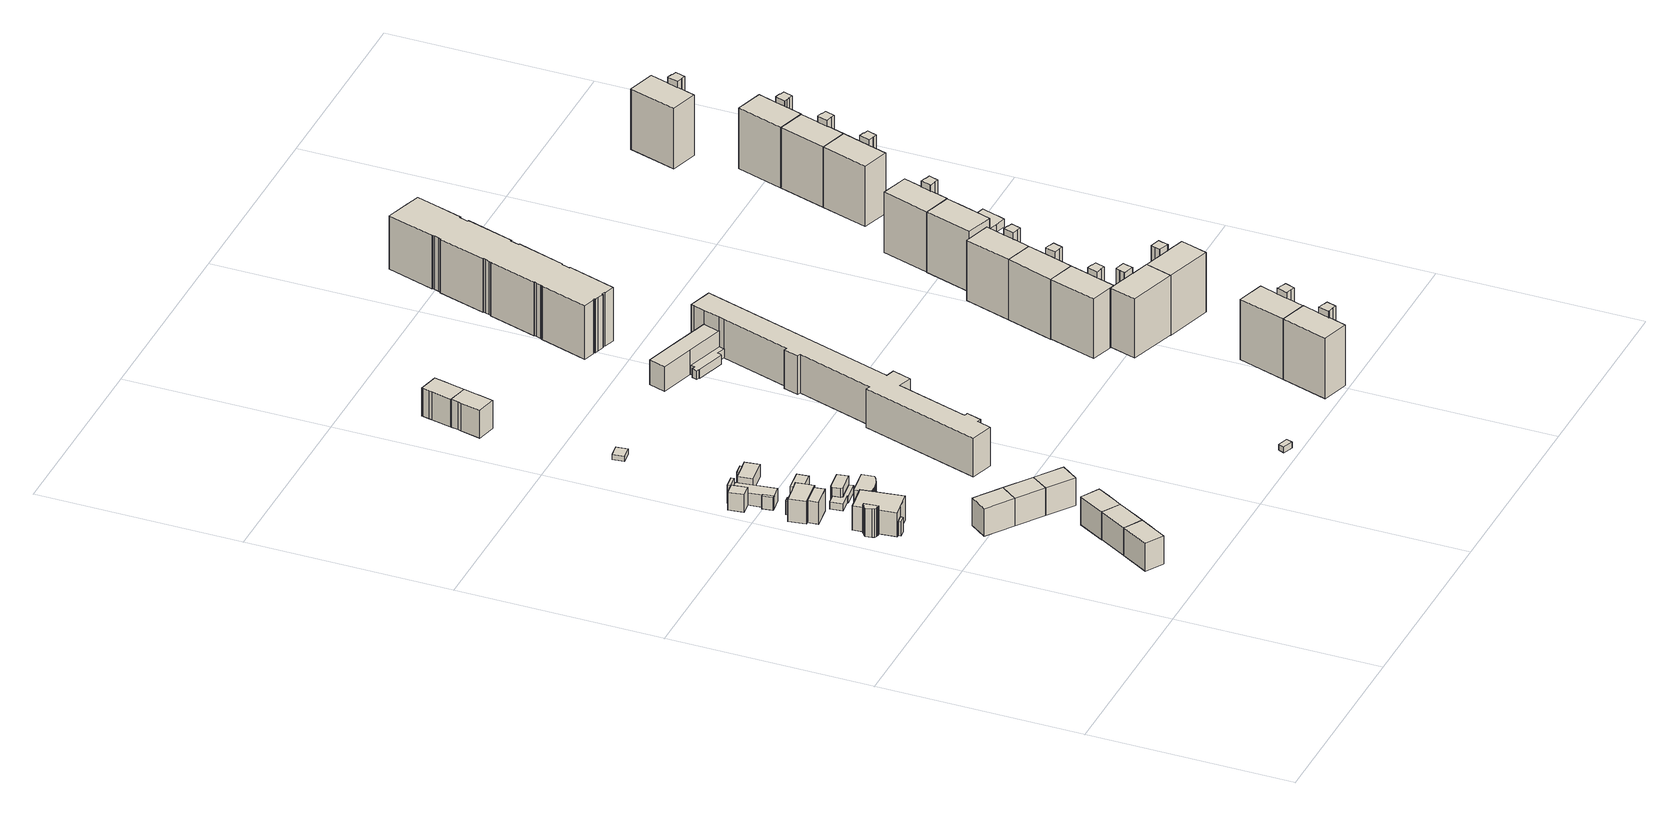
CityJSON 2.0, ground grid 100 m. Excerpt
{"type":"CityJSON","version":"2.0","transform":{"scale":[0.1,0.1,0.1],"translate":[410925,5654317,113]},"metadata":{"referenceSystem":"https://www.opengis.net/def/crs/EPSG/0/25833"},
"CityObjects":{
"building1":{"type":"Building","attributes":{"Dachtyp_tdc":"tdcFreeFormRoof","Gemeindeschluessel":14612000,"Dachneigung":36.23,"QualitaetDacherkennung":69,"Geometrietyp2DReferenz":"3000","measuredHeight":16.42,"function":"31001_9998","roofType":"5000"},"geometry":[{"type":"Solid","lod":"1","boundaries":[[[[0,1,2,3,4,5]],[[6,7,8,9,10,11]],[[5,7,6,0]],[[4,8,7,5]],[[3,9,8,4]],[[2,10,9,3]],[[1,11,10,2]],[[0,6,11,1]]]]}]},
"building2":{"type":"Building","attributes":{"Dachtyp_tdc":"tdcFreeFormRoof","Gemeindeschluessel":14612000,"Dachneigung":36.78,"QualitaetDacherkennung":87,"Geometrietyp2DReferenz":"3000","measuredHeight":16.41,"function":"31001_9998","roofType":"5000"},"geometry":[{"type":"Solid","lod":"1","boundaries":[[[[4,12,13,14,15,5]],[[8,7,16,17,18,19]],[[5,7,8,4]],[[15,16,7,5]],[[14,17,16,15]],[[13,18,17,14]],[[12,19,18,13]],[[4,8,19,12]]]]}]},
"building3":{"type":"Building","attributes":{"Gemeindeschluessel":14612000,"Geometrietyp2DReferenz":"3000","function":"31001_9998","roofType":"9999"},"children":["building3-1","building3-2","building3-3"]},
"building3-1":{"type":"BuildingPart","attributes":{"Dachtyp_tdc":"tdcFreeFormRoof","Dachneigung":51.7,"QualitaetDacherkennung":6,"Geometrietyp2DReferenz":"3000","measuredHeight":8.43,"roofType":"5000"},"parents":["building3"],"geometry":[{"type":"MultiSurface","lod":"1","boundaries":[[[20,21,22,23,24,23,25]],[[26,27,28,29,28,30,31]],[[25,27,26,20]],[[23,28,27,25]],[[24,29,28,23]],[[22,30,28,23]],[[21,31,30,22]],[[20,26,31,21]]]}]},
"building3-2":{"type":"BuildingPart","attributes":{"Dachtyp_tdc":"tdcFreeFormRoof","Dachneigung":22.86,"QualitaetDacherkennung":20,"Geometrietyp2DReferenz":"3000","measuredHeight":15.16,"roofType":"5000"},"parents":["building3"],"geometry":[{"type":"Solid","lod":"1","boundaries":[[[[32,33,34,35,36,37,38,39,40,41,42,43]],[[44,45,46,47,48,49,50,51,52,53,54,55]],[[43,45,44,32]],[[42,46,45,43]],[[41,47,46,42]],[[40,48,47,41]],[[39,49,48,40]],[[38,50,49,39]],[[37,51,50,38]],[[36,52,51,37]],[[35,53,52,36]],[[34,54,53,35]],[[33,55,54,34]],[[32,44,55,33]]]]}]},
"building3-3":{"type":"BuildingPart","attributes":{"Dachtyp_tdc":"tdcCutGableRoof","Dachneigung":33.43,"QualitaetDacherkennung":35,"Geometrietyp2DReferenz":"3000","measuredHeight":15.25,"roofType":"9999"},"parents":["building3"],"geometry":[{"type":"Solid","lod":"1","boundaries":[[[[56,57,58,59,60,61,62,63,64]],[[65,66,67,30,29,68,53,52,69]],[[64,66,65,56]],[[63,67,66,64]],[[62,30,67,63]],[[61,29,30,62]],[[60,68,29,61]],[[59,53,68,60]],[[58,52,53,59]],[[57,69,52,58]],[[56,65,69,57]]]]}]},
"building4":{"type":"Building","attributes":{"Dachtyp_tdc":"tdcFreeFormRoof","Gemeindeschluessel":14612000,"Dachneigung":36.37,"QualitaetDacherkennung":85,"Geometrietyp2DReferenz":"3000","measuredHeight":16.58,"function":"31001_9998","roofType":"5000"},"geometry":[{"type":"Solid","lod":"1","boundaries":[[[[15,14,70,71,72,73]],[[74,75,76,77,78,79]],[[73,75,74,15]],[[72,76,75,73]],[[71,77,76,72]],[[70,78,77,71]],[[14,79,78,70]],[[15,74,79,14]]]]}]},
"building5":{"type":"Building","attributes":{"Dachtyp_tdc":"tdcGableRoof","Gemeindeschluessel":14612000,"Dachneigung":36.61,"QualitaetDacherkennung":87,"Geometrietyp2DReferenz":"3000","measuredHeight":16.31,"function":"31001_9998","roofType":"3100"},"geometry":[{"type":"Solid","lod":"1","boundaries":[[[[80,81,82,83]],[[84,85,86,87]],[[83,85,84,80]],[[82,86,85,83]],[[81,87,86,82]],[[80,84,87,81]]]]}]},
"building6":{"type":"Building","attributes":{"Gemeindeschluessel":14612000,"Geometrietyp2DReferenz":"3000","function":"31001_9998","roofType":"9999"},"children":["building6-1","building6-2","building6-3"]},
"building6-1":{"type":"BuildingPart","attributes":{"Dachtyp_tdc":"tdcHipAndGableRoof","Dachneigung":11.46,"QualitaetDacherkennung":75,"Geometrietyp2DReferenz":"3000","measuredHeight":12.48,"roofType":"5000"},"parents":["building6"],"geometry":[{"type":"Solid","lod":"1","boundaries":[[[[88,89,90,91,92,93,94,95,96,97]],[[98,99,100,101,102,103,104,105,106,107]],[[97,99,98,88]],[[96,100,99,97]],[[95,101,100,96]],[[94,102,101,95]],[[93,103,102,94]],[[92,104,103,93]],[[91,105,104,92]],[[90,106,105,91]],[[89,107,106,90]],[[88,98,107,89]]]]}]},
"building6-2":{"type":"BuildingPart","attributes":{"Dachtyp_tdc":"tdcHipRoof","Dachneigung":13.84,"QualitaetDacherkennung":62,"Geometrietyp2DReferenz":"3000","measuredHeight":11.98,"roofType":"3200"},"parents":["building6"],"geometry":[{"type":"Solid","lod":"1","boundaries":[[[[108,109,110,111]],[[112,113,100,98]],[[111,113,112,108]],[[110,100,113,111]],[[109,98,100,110]],[[108,112,98,109]]]]}]},
"building6-3":{"type":"BuildingPart","attributes":{"Dachtyp_tdc":"tdcGableRoof","Dachneigung":20.11,"QualitaetDacherkennung":32,"Geometrietyp2DReferenz":"3000","measuredHeight":7.78,"roofType":"3100"},"parents":["building6"],"geometry":[{"type":"Solid","lod":"1","boundaries":[[[[114,115,116,117]],[[103,118,119,104]],[[117,118,103,114]],[[116,119,118,117]],[[115,104,119,116]],[[114,103,104,115]]]]}]},
"building7":{"type":"Building","attributes":{"Gemeindeschluessel":14612000,"Geometrietyp2DReferenz":"3000","function":"31001_9998","roofType":"9999"},"children":["building7-1","building7-2","building7-3","building7-4"]},
"building7-1":{"type":"BuildingPart","attributes":{"Dachtyp_tdc":"tdcPolyFlatRoof","Dachneigung":0,"QualitaetDacherkennung":71,"Geometrietyp2DReferenz":"3000","measuredHeight":9.36,"roofType":"1000"},"parents":["building7"],"geometry":[{"type":"Solid","lod":"1","boundaries":[[[[120,121,122,123,124]],[[125,126,127,128,129]],[[124,126,125,120]],[[123,127,126,124]],[[122,128,127,123]],[[121,129,128,122]],[[120,125,129,121]]]]}]},
"building7-2":{"type":"BuildingPart","attributes":{"Dachtyp_tdc":"tdcPolyFlatRoof","Dachneigung":5.28,"QualitaetDacherkennung":47,"Geometrietyp2DReferenz":"3000","measuredHeight":9.52,"roofType":"2100"},"parents":["building7"],"geometry":[{"type":"Solid","lod":"1","boundaries":[[[[130,131,132,133]],[[134,135,128,136]],[[133,135,134,130]],[[132,128,135,133]],[[131,136,128,132]],[[130,134,136,131]]]]}]},
"building7-3":{"type":"BuildingPart","attributes":{"Dachtyp_tdc":"tdcHipAndGableRoof","Dachneigung":10.03,"QualitaetDacherkennung":22,"Geometrietyp2DReferenz":"3000","measuredHeight":6.92,"roofType":"5000"},"parents":["building7"],"geometry":[{"type":"Solid","lod":"1","boundaries":[[[[137,138,139,140,141,142,143,144]],[[129,145,135,146,147,148,149,125]],[[144,145,129,137]],[[143,135,145,144]],[[142,146,135,143]],[[141,147,146,142]],[[140,148,147,141]],[[139,149,148,140]],[[138,125,149,139]],[[137,129,125,138]]]]}]},
"building7-4":{"type":"BuildingPart","attributes":{"Dachtyp_tdc":"tdcFreeFormRoof","Dachneigung":58.07,"QualitaetDacherkennung":22,"Geometrietyp2DReferenz":"3000","measuredHeight":7.32,"roofType":"5000"},"parents":["building7"],"geometry":[{"type":"Solid","lod":"1","boundaries":[[[[150,151,152,153]],[[148,154,155,149]],[[153,154,148,150]],[[152,155,154,153]],[[151,149,155,152]],[[150,148,149,151]]]]}]},
"building8":{"type":"Building","attributes":{"Dachtyp_tdc":"tdcGableRoof","Gemeindeschluessel":14612000,"Dachneigung":36.73,"QualitaetDacherkennung":89,"Geometrietyp2DReferenz":"3000","measuredHeight":16.29,"function":"31001_9998","roofType":"3100"},"geometry":[{"type":"Solid","lod":"1","boundaries":[[[[81,80,156,157]],[[87,158,159,84]],[[157,158,87,81]],[[156,159,158,157]],[[80,84,159,156]],[[81,87,84,80]]]]}]},
"building9":{"type":"Building","attributes":{"Dachtyp_tdc":"tdcPolyFlatRoof","Gemeindeschluessel":14612000,"Dachneigung":0,"QualitaetDacherkennung":64,"Geometrietyp2DReferenz":"3000","measuredHeight":10,"function":"31001_9998","roofType":"1000"},"geometry":[{"type":"Solid","lod":"1","boundaries":[[[[160,161,162,163,164,165,166,167,168,169,170,171,172,173,174]],[[175,176,177,178,179,180,181,182,183,184,185,186,187,188,189]],[[174,176,175,160]],[[173,177,176,174]],[[172,178,177,173]],[[171,179,178,172]],[[170,180,179,171]],[[169,181,180,170]],[[168,182,181,169]],[[167,183,182,168]],[[166,184,183,167]],[[165,185,184,166]],[[164,186,185,165]],[[163,187,186,164]],[[162,188,187,163]],[[161,189,188,162]],[[160,175,189,161]]]]}]},
"building10":{"type":"Building","attributes":{"Dachtyp_tdc":"tdcFreeFormRoof","Gemeindeschluessel":14612000,"Dachneigung":30.63,"QualitaetDacherkennung":25,"Geometrietyp2DReferenz":"3000","measuredHeight":4.24,"function":"31001_9998","roofType":"5000"},"geometry":[{"type":"Solid","lod":"1","boundaries":[[[[190,191,192,193,194,195,196,197,198]],[[199,200,201,202,203,204,205,206,207]],[[198,200,199,190]],[[197,201,200,198]],[[196,202,201,197]],[[195,203,202,196]],[[194,204,203,195]],[[193,205,204,194]],[[192,206,205,193]],[[191,207,206,192]],[[190,199,207,191]]]]}]},
"building11":{"type":"Building","attributes":{"Dachtyp_tdc":"tdcFreeFormRoof","Gemeindeschluessel":14612000,"Dachneigung":50.97,"QualitaetDacherkennung":62,"Geometrietyp2DReferenz":"3000","measuredHeight":9.41,"function":"31001_9998","roofType":"5000"},"geometry":[{"type":"Solid","lod":"1","boundaries":[[[[208,209,210,211,212,213]],[[205,214,215,199,207,206]],[[213,214,205,208]],[[212,215,214,213]],[[211,199,215,212]],[[210,207,199,211]],[[209,206,207,210]],[[208,205,206,209]]]]}]},
"building12":{"type":"Building","attributes":{"Dachtyp_tdc":"tdcGableRoof","Gemeindeschluessel":14612000,"Dachneigung":36.73,"QualitaetDacherkennung":88,"Geometrietyp2DReferenz":"3000","measuredHeight":16.34,"function":"31001_9998","roofType":"3100"},"geometry":[{"type":"Solid","lod":"1","boundaries":[[[[157,156,216,217]],[[158,218,219,159]],[[217,218,158,157]],[[216,219,218,217]],[[156,159,219,216]],[[157,158,159,156]]]]}]},
"building13":{"type":"Building","attributes":{"Dachtyp_tdc":"tdcGableRoof","Gemeindeschluessel":14612000,"Dachneigung":37.99,"QualitaetDacherkennung":7,"Geometrietyp2DReferenz":"3000","measuredHeight":7.53,"function":"31001_9998","roofType":"3100"},"geometry":[{"type":"Solid","lod":"1","boundaries":[[[[220,221,222,223]],[[224,225,226,227]],[[223,225,224,220]],[[222,226,225,223]],[[221,227,226,222]],[[220,224,227,221]]]]}]},
"building14":{"type":"Building","attributes":{"Gemeindeschluessel":14612000,"Geometrietyp2DReferenz":"3000","function":"31001_9998","roofType":"9999"},"children":["building14-1","building14-2"]},
"building14-1":{"type":"BuildingPart","attributes":{"Dachtyp_tdc":"tdcPolyFlatRoof","Dachneigung":0,"QualitaetDacherkennung":74,"Geometrietyp2DReferenz":"3000","measuredHeight":6.37,"roofType":"1000"},"parents":["building14"],"geometry":[{"type":"Solid","lod":"1","boundaries":[[[[228,229,230,231,232,233]],[[234,235,236,237,238,239]],[[233,235,234,228]],[[232,236,235,233]],[[231,237,236,232]],[[230,238,237,231]],[[229,239,238,230]],[[228,234,239,229]]]]}]},
"building14-2":{"type":"BuildingPart","attributes":{"Dachtyp_tdc":"tdcPolyFlatRoof","Dachneigung":3.52,"QualitaetDacherkennung":40,"Geometrietyp2DReferenz":"3000","measuredHeight":6.33,"roofType":"2100"},"parents":["building14"],"geometry":[{"type":"Solid","lod":"1","boundaries":[[[[240,241,242,243]],[[238,244,245,239]],[[243,244,238,240]],[[242,245,244,243]],[[241,239,245,242]],[[240,238,239,241]]]]}]},
"building15":{"type":"Building","attributes":{"Dachtyp_tdc":"tdcFreeFormRoof","Gemeindeschluessel":14612000,"Dachneigung":13.45,"QualitaetDacherkennung":88,"Geometrietyp2DReferenz":"3000","measuredHeight":3.05,"function":"31001_9998","roofType":"5000"},"geometry":[{"type":"Solid","lod":"1","boundaries":[[[[246,247,248,249]],[[250,251,252,253]],[[249,251,250,246]],[[248,252,251,249]],[[247,253,252,248]],[[246,250,253,247]]]]}]},
"building16":{"type":"Building","attributes":{"Dachtyp_tdc":"tdcFreeFormRoof","Gemeindeschluessel":14612000,"Dachneigung":36.78,"QualitaetDacherkennung":85,"Geometrietyp2DReferenz":"3000","measuredHeight":16.4,"function":"31001_9998","roofType":"5000"},"geometry":[{"type":"Solid","lod":"1","boundaries":[[[[254,255,256,257,258,259,260,261,262]],[[263,264,265,266,267,268,269,270,271]],[[262,264,263,254]],[[261,265,264,262]],[[260,266,265,261]],[[259,267,266,260]],[[258,268,267,259]],[[257,269,268,258]],[[256,270,269,257]],[[255,271,270,256]],[[254,263,271,255]]]]}]},
"building17":{"type":"Building","attributes":{"Dachtyp_tdc":"tdcFreeFormRoof","Gemeindeschluessel":14612000,"Dachneigung":37.23,"QualitaetDacherkennung":91,"Geometrietyp2DReferenz":"3000","measuredHeight":16.52,"function":"31001_9998","roofType":"5000"},"geometry":[{"type":"Solid","lod":"1","boundaries":[[[[259,258,272,273,274,275,276,277,278]],[[279,280,281,282,283,284,285,286,287]],[[278,280,279,259]],[[277,281,280,278]],[[276,282,281,277]],[[275,283,282,276]],[[274,284,283,275]],[[273,285,284,274]],[[272,286,285,273]],[[258,287,286,272]],[[259,279,287,258]]]]}]},
"building18":{"type":"Building","attributes":{"Dachtyp_tdc":"tdcPolyFlatRoof","Gemeindeschluessel":14612000,"Dachneigung":0,"QualitaetDacherkennung":43,"Geometrietyp2DReferenz":"3000","measuredHeight":3.14,"function":"31001_9998","roofType":"1000"},"geometry":[{"type":"Solid","lod":"1","boundaries":[[[[288,289,290,291]],[[292,293,294,295]],[[291,293,292,288]],[[290,294,293,291]],[[289,295,294,290]],[[288,292,295,289]]]]}]},
"building19":{"type":"Building","attributes":{"Dachtyp_tdc":"tdcFreeFormRoof","Gemeindeschluessel":14612000,"Dachneigung":39.03,"QualitaetDacherkennung":38,"Geometrietyp2DReferenz":"3000","measuredHeight":22.62,"function":"31001_9998","roofType":"5000"},"geometry":[{"type":"Solid","lod":"1","boundaries":[[[[296,297,298,299,300,301,302,303,304,305,306,307,308,309,310,311,312,313,314,315,316,317]],[[318,319,320,321,322,323,324,325,326,327,328,329,330,331,332,333,334,335,336,337,338,339]],[[317,319,318,296]],[[316,320,319,317]],[[315,321,320,316]],[[314,322,321,315]],[[313,323,322,314]],[[312,324,323,313]],[[311,325,324,312]],[[310,326,325,311]],[[309,327,326,310]],[[308,328,327,309]],[[307,329,328,308]],[[306,330,329,307]],[[305,331,330,306]],[[304,332,331,305]],[[303,333,332,304]],[[302,334,333,303]],[[301,335,334,302]],[[300,336,335,301]],[[299,337,336,300]],[[298,338,337,299]],[[297,339,338,298]],[[296,318,339,297]]]]}]},
"building20":{"type":"Building","attributes":{"Dachtyp_tdc":"tdcFreeFormRoof","Gemeindeschluessel":14612000,"Dachneigung":37.07,"QualitaetDacherkennung":65,"Geometrietyp2DReferenz":"3000","measuredHeight":14.49,"function":"31001_9998","roofType":"5000"},"geometry":[{"type":"Solid","lod":"1","boundaries":[[[[340,341,342,343,344,345]],[[346,347,339,338,348,349]],[[345,347,346,340]],[[344,339,347,345]],[[343,338,339,344]],[[342,348,338,343]],[[341,349,348,342]],[[340,346,349,341]]]]}]},
"building21":{"type":"Building","attributes":{"Dachtyp_tdc":"tdcPolyFlatRoof","Gemeindeschluessel":14612000,"Dachneigung":6.06,"QualitaetDacherkennung":53,"Geometrietyp2DReferenz":"3000","measuredHeight":4.91,"function":"31001_9998","roofType":"2100"},"geometry":[{"type":"Solid","lod":"1","boundaries":[[[[350,351,352,353,354,355,356,357,358,359,360]],[[361,362,363,364,365,366,367,368,369,370,371]],[[360,362,361,350]],[[359,363,362,360]],[[358,364,363,359]],[[357,365,364,358]],[[356,366,365,357]],[[355,367,366,356]],[[354,368,367,355]],[[353,369,368,354]],[[352,370,369,353]],[[351,371,370,352]],[[350,361,371,351]]]]}]},
"building22":{"type":"Building","attributes":{"Dachtyp_tdc":"tdcPolyFlatRoof","Gemeindeschluessel":14612000,"Dachneigung":3.45,"QualitaetDacherkennung":63,"Geometrietyp2DReferenz":"3000","measuredHeight":4.44,"function":"31001_9998","roofType":"2100"},"geometry":[{"type":"Solid","lod":"1","boundaries":[[[[372,373,374,375]],[[376,377,378,379]],[[375,377,376,372]],[[374,378,377,375]],[[373,379,378,374]],[[372,376,379,373]]]]}]},
"building23":{"type":"Building","attributes":{"Gemeindeschluessel":14612000,"Geometrietyp2DReferenz":"3000","function":"31001_9998","roofType":"9999"},"children":["building23-1","building23-2"]},
"building23-1":{"type":"BuildingPart","attributes":{"Dachtyp_tdc":"tdcPolyFlatRoof","Dachneigung":12.58,"QualitaetDacherkennung":25,"Geometrietyp2DReferenz":"3000","measuredHeight":35.52,"roofType":"2100"},"parents":["building23"],"geometry":[{"type":"Solid","lod":"1","boundaries":[[[[380,381,382,383,384,385,386,387,388,389]],[[390,391,392,393,394,395,396,397,398,399]],[[389,390,399,380]],[[388,391,390,389]],[[387,392,391,388]],[[386,393,392,387]],[[385,394,393,386]],[[384,395,394,385]],[[383,396,395,384]],[[382,397,396,383]],[[381,398,397,382]],[[380,399,398,381]]]]}]},
"building23-2":{"type":"BuildingPart","attributes":{"Dachtyp_tdc":"tdcPolyFlatRoof","Dachneigung":0,"QualitaetDacherkennung":57,"Geometrietyp2DReferenz":"3000","measuredHeight":31.68,"roofType":"1000"},"parents":["building23"],"geometry":[{"type":"Solid","lod":"1","boundaries":[[[[400,401,402,403,404,405]],[[399,406,407,408,409,390]],[[405,399,390,400]],[[404,406,399,405]],[[403,407,406,404]],[[402,408,407,403]],[[401,409,408,402]],[[400,390,409,401]]]]}]},
"building24":{"type":"Building","attributes":{"Gemeindeschluessel":14612000,"Geometrietyp2DReferenz":"3000","function":"31001_9998","roofType":"9999"},"children":["building24-1","building24-2"]},
"building24-1":{"type":"BuildingPart","attributes":{"Dachtyp_tdc":"tdcPolyFlatRoof","Dachneigung":0,"QualitaetDacherkennung":25,"Geometrietyp2DReferenz":"3000","measuredHeight":34.54,"roofType":"1000"},"parents":["building24"],"geometry":[{"type":"Solid","lod":"1","boundaries":[[[[410,411,412,413,414,415,416,417,418,419,420]],[[421,422,423,424,425,426,427,428,429,430,431]],[[420,422,421,410]],[[419,423,422,420]],[[418,424,423,419]],[[417,425,424,418]],[[416,426,425,417]],[[415,427,426,416]],[[414,428,427,415]],[[413,429,428,414]],[[412,430,429,413]],[[411,431,430,412]],[[410,421,431,411]]]]}]},
"building24-2":{"type":"BuildingPart","attributes":{"Dachtyp_tdc":"tdcPolyFlatRoof","Dachneigung":0,"QualitaetDacherkennung":56,"Geometrietyp2DReferenz":"3000","measuredHeight":31.66,"roofType":"1000"},"parents":["building24"],"geometry":[{"type":"Solid","lod":"1","boundaries":[[[[432,433,434,435,436,437,438]],[[439,427,426,425,409,408,440]],[[438,427,439,432]],[[437,426,427,438]],[[436,425,426,437]],[[435,409,425,436]],[[434,408,409,435]],[[433,440,408,434]],[[432,439,440,433]]]]}]},
"building25":{"type":"Building","attributes":{"Gemeindeschluessel":14612000,"Geometrietyp2DReferenz":"3000","function":"31001_9998","roofType":"9999"},"children":["building25-1","building25-2"]},
"building25-1":{"type":"BuildingPart","attributes":{"Dachtyp_tdc":"tdcPolyFlatRoof","Dachneigung":0,"QualitaetDacherkennung":67,"Geometrietyp2DReferenz":"3000","measuredHeight":31.35,"roofType":"1000"},"parents":["building25"],"geometry":[{"type":"Solid","lod":"1","boundaries":[[[[441,442,443,444,445,446,447]],[[448,449,450,451,452,453,454]],[[447,449,448,441]],[[446,450,449,447]],[[445,451,450,446]],[[444,452,451,445]],[[443,453,452,444]],[[442,454,453,443]],[[441,448,454,442]]]]}]},
"building25-2":{"type":"BuildingPart","attributes":{"Dachtyp_tdc":"tdcPolyFlatRoof","Dachneigung":13.29,"QualitaetDacherkennung":52,"Geometrietyp2DReferenz":"3000","measuredHeight":35.18,"roofType":"2100"},"parents":["building25"],"geometry":[{"type":"Solid","lod":"1","boundaries":[[[[455,456,457,458,459,460,461,462,463]],[[464,465,466,467,468,469,470,450,449]],[[463,464,449,455]],[[462,465,464,463]],[[461,466,465,462]],[[460,467,466,461]],[[459,468,467,460]],[[458,469,468,459]],[[457,470,469,458]],[[456,450,470,457]],[[455,449,450,456]]]]}]},
"building26":{"type":"Building","attributes":{"Gemeindeschluessel":14612000,"Geometrietyp2DReferenz":"3000","function":"31001_9998","roofType":"9999"},"children":["building26-1","building26-2"]},
"building26-1":{"type":"BuildingPart","attributes":{"Dachtyp_tdc":"tdcPolyFlatRoof","Dachneigung":0,"QualitaetDacherkennung":71,"Geometrietyp2DReferenz":"3000","measuredHeight":30.93,"roofType":"1000"},"parents":["building26"],"geometry":[{"type":"Solid","lod":"1","boundaries":[[[[471,472,473,474,475,476,477,478]],[[479,480,481,482,483,484,485,486]],[[478,480,479,471]],[[477,481,480,478]],[[476,482,481,477]],[[475,483,482,476]],[[474,484,483,475]],[[473,485,484,474]],[[472,486,485,473]],[[471,479,486,472]]]]}]},
"building26-2":{"type":"BuildingPart","attributes":{"Dachtyp_tdc":"tdcPolyFlatRoof","Dachneigung":12.93,"QualitaetDacherkennung":35,"Geometrietyp2DReferenz":"3000","measuredHeight":34.78,"roofType":"2100"},"parents":["building26"],"geometry":[{"type":"Solid","lod":"1","boundaries":[[[[487,488,489,490,491,492,493,494,495]],[[481,496,497,498,499,500,501,502,482]],[[494,496,481,495]],[[493,497,496,494]],[[492,498,497,493]],[[491,499,498,492]],[[490,500,499,491]],[[489,501,500,490]],[[488,502,501,489]],[[487,482,502,488]],[[495,481,482,487]]]]}]},
"building27":{"type":"Building","attributes":{"Dachtyp_tdc":"tdcFreeFormRoof","Gemeindeschluessel":14612000,"Dachneigung":23.98,"QualitaetDacherkennung":28,"Geometrietyp2DReferenz":"3000","measuredHeight":30.13,"function":"31001_9998","roofType":"5000"},"geometry":[{"type":"Solid","lod":"1","boundaries":[[[[503,504,505,506,507,508,509,510,511,512,513,514,515,516,517,518,519,520,521,522,523,524,525,526,527,528,529,530,531,532,533,534,535,536,537,538,539,540,541,542,543,544,545,546,547]],[[548,549,550,551,552,553,554,555,556,557,558,559,560,561,562,563,564,565,566,567,568,569,570,571,572,573,574,575,576,577,578,579,580,581,582,583,584,585,586,587,588,589,590,591,592]],[[547,549,548,503]],[[546,550,549,547]],[[545,551,550,546]],[[544,552,551,545]],[[543,553,552,544]],[[542,554,553,543]],[[541,555,554,542]],[[540,556,555,541]],[[539,557,556,540]],[[538,558,557,539]],[[537,559,558,538]],[[536,560,559,537]],[[535,561,560,536]],[[534,562,561,535]],[[533,563,562,534]],[[532,564,563,533]],[[531,565,564,532]],[[530,566,565,531]],[[529,567,566,530]],[[528,568,567,529]],[[527,569,568,528]],[[526,570,569,527]],[[525,571,570,526]],[[524,572,571,525]],[[523,573,572,524]],[[522,574,573,523]],[[521,575,574,522]],[[520,576,575,521]],[[519,577,576,520]],[[518,578,577,519]],[[517,579,578,518]],[[516,580,579,517]],[[515,581,580,516]],[[514,582,581,515]],[[513,583,582,514]],[[512,584,583,513]],[[511,585,584,512]],[[510,586,585,511]],[[509,587,586,510]],[[508,588,587,509]],[[507,589,588,508]],[[506,590,589,507]],[[505,591,590,506]],[[504,592,591,505]],[[503,548,592,504]]]]}]},
"building28":{"type":"Building","attributes":{"Gemeindeschluessel":14612000,"Geometrietyp2DReferenz":"3000","function":"31001_9998","roofType":"9999"},"children":["building28-1","building28-2"]},
"building28-1":{"type":"BuildingPart","attributes":{"Dachtyp_tdc":"tdcPolyFlatRoof","Dachneigung":0,"QualitaetDacherkennung":70,"Geometrietyp2DReferenz":"3000","measuredHeight":31.58,"roofType":"1000"},"parents":["building28"],"geometry":[{"type":"Solid","lod":"1","boundaries":[[[[593,594,442,441,595,596]],[[597,598,599,600,601,602]],[[596,598,597,593]],[[595,599,598,596]],[[441,600,599,595]],[[442,601,600,441]],[[594,602,601,442]],[[593,597,602,594]]]]}]},
"building28-2":{"type":"BuildingPart","attributes":{"Dachtyp_tdc":"tdcPolyFlatRoof","Dachneigung":11.2,"QualitaetDacherkennung":45,"Geometrietyp2DReferenz":"3000","measuredHeight":35.33,"roofType":"2100"},"parents":["building28"],"geometry":[{"type":"Solid","lod":"1","boundaries":[[[[603,604,605,606,607,608,609,610]],[[598,611,612,613,614,615,616,599]],[[610,598,599,603]],[[609,611,598,610]],[[608,612,611,609]],[[607,613,612,608]],[[606,614,613,607]],[[605,615,614,606]],[[604,616,615,605]],[[603,599,616,604]]]]}]},
"building29":{"type":"Building","attributes":{"Gemeindeschluessel":14612000,"Geometrietyp2DReferenz":"3000","function":"31001_9998","roofType":"9999"},"children":["building29-1","building29-2"]},
"building29-1":{"type":"BuildingPart","attributes":{"Dachtyp_tdc":"tdcPolyFlatRoof","Dachneigung":0,"QualitaetDacherkennung":75,"Geometrietyp2DReferenz":"3000","measuredHeight":31.27,"roofType":"1000"},"parents":["building29"],"geometry":[{"type":"Solid","lod":"1","boundaries":[[[[617,474,473,618,619,620,621]],[[622,623,624,625,626,627,628]],[[621,622,628,617]],[[620,623,622,621]],[[619,624,623,620]],[[618,625,624,619]],[[473,626,625,618]],[[474,627,626,473]],[[617,628,627,474]]]]}]},
"building29-2":{"type":"BuildingPart","attributes":{"Dachtyp_tdc":"tdcPolyFlatRoof","Dachneigung":14.53,"QualitaetDacherkennung":34,"Geometrietyp2DReferenz":"3000","measuredHeight":35.16,"roofType":"2100"},"parents":["building29"],"geometry":[{"type":"MultiSurface","lod":"1","boundaries":[[[629,630,631,632,633,634,635,636,637,638,639,630]],[[640,641,642,643,644,645,646,647,623,622,640,628]],[[630,640,628,629]],[[639,641,640,630]],[[638,642,641,639]],[[637,643,642,638]],[[636,644,643,637]],[[635,645,644,636]],[[634,646,645,635]],[[633,647,646,634]],[[632,623,647,633]],[[631,622,623,632]],[[622,631,630,640]]]}]},
"building30":{"type":"Building","attributes":{"Gemeindeschluessel":14612000,"Geometrietyp2DReferenz":"3000","function":"31001_9998","roofType":"9999"},"children":["building30-1","building30-2"]},
"building30-1":{"type":"BuildingPart","attributes":{"Dachtyp_tdc":"tdcPolyFlatRoof","Dachneigung":0,"QualitaetDacherkennung":71,"Geometrietyp2DReferenz":"3000","measuredHeight":31.59,"roofType":"1000"},"parents":["building30"],"geometry":[{"type":"Solid","lod":"1","boundaries":[[[[648,649,594,593,650,651]],[[652,653,654,597,602,655]],[[651,653,652,648]],[[650,654,653,651]],[[593,597,654,650]],[[594,602,597,593]],[[649,655,602,594]],[[648,652,655,649]]]]}]},
"building30-2":{"type":"BuildingPart","attributes":{"Dachtyp_tdc":"tdcPolyFlatRoof","Dachneigung":12.28,"QualitaetDacherkennung":39,"Geometrietyp2DReferenz":"3000","measuredHeight":35.36,"roofType":"2100"},"parents":["building30"],"geometry":[{"type":"Solid","lod":"1","boundaries":[[[[656,657,658,659,660,661,662,663]],[[664,665,666,654,653,667,668,669]],[[663,665,664,656]],[[662,666,665,663]],[[661,654,666,662]],[[660,653,654,661]],[[659,667,653,660]],[[658,668,667,659]],[[657,669,668,658]],[[656,664,669,657]]]]}]},
"building31":{"type":"Building","attributes":{"Gemeindeschluessel":14612000,"Geometrietyp2DReferenz":"3000","function":"31001_9998","roofType":"9999"},"children":["building31-1","building31-2"]},
"building31-1":{"type":"BuildingPart","attributes":{"Dachtyp_tdc":"tdcPolyFlatRoof","Dachneigung":2.57,"QualitaetDacherkennung":39,"Geometrietyp2DReferenz":"3000","measuredHeight":3.72,"roofType":"2100"},"parents":["building31"],"geometry":[{"type":"Solid","lod":"1","boundaries":[[[[670,671,672,673,674,675,676,677]],[[678,679,680,681,682,683,684,685]],[[676,679,678,677]],[[675,680,679,676]],[[674,681,680,675]],[[673,682,681,674]],[[672,683,682,673]],[[671,684,683,672]],[[670,685,684,671]],[[677,678,685,670]]]]}]},
"building31-2":{"type":"BuildingPart","attributes":{"Dachtyp_tdc":"tdcPolyFlatRoof","Dachneigung":0,"QualitaetDacherkennung":64,"Geometrietyp2DReferenz":"3000","measuredHeight":31.61,"roofType":"1000"},"parents":["building31"],"geometry":[{"type":"Solid","lod":"1","boundaries":[[[[686,687,688,689,690,691]],[[692,693,678,685,694,695]],[[691,693,692,686]],[[690,678,693,691]],[[689,685,678,690]],[[688,694,685,689]],[[687,695,694,688]],[[686,692,695,687]]]]}]},
"building32":{"type":"Building","attributes":{"Gemeindeschluessel":14612000,"Geometrietyp2DReferenz":"3000","function":"31001_9998","roofType":"9999"},"children":["building32-1","building32-2"]},
"building32-1":{"type":"BuildingPart","attributes":{"Dachtyp_tdc":"tdcFreeFormRoof","Dachneigung":12.32,"QualitaetDacherkennung":22,"Geometrietyp2DReferenz":"3000","measuredHeight":34.88,"roofType":"5000"},"parents":["building32"],"geometry":[{"type":"Solid","lod":"1","boundaries":[[[[696,697,698,699,700,701,702,703,704,705]],[[706,707,708,709,710,711,712,713,714,715]],[[705,707,706,696]],[[704,708,707,705]],[[703,709,708,704]],[[702,710,709,703]],[[701,711,710,702]],[[700,712,711,701]],[[699,713,712,700]],[[698,714,713,699]],[[697,715,714,698]],[[696,706,715,697]]]]}]},
"building32-2":{"type":"BuildingPart","attributes":{"Dachtyp_tdc":"tdcPolyFlatRoof","Dachneigung":0,"QualitaetDacherkennung":54,"Geometrietyp2DReferenz":"3000","measuredHeight":31.63,"roofType":"1000"},"parents":["building32"],"geometry":[{"type":"Solid","lod":"1","boundaries":[[[[716,717,718,719,720,721]],[[722,723,724,714,711,725]],[[721,723,722,716]],[[720,724,723,721]],[[719,714,724,720]],[[718,711,714,719]],[[717,725,711,718]],[[716,722,725,717]]]]}]},
"building33":{"type":"Building","attributes":{"Dachtyp_tdc":"tdcPolyFlatRoof","Gemeindeschluessel":14612000,"Dachneigung":0,"QualitaetDacherkennung":76,"Geometrietyp2DReferenz":"3000","measuredHeight":3,"function":"31001_9998","roofType":"1000"},"geometry":[{"type":"Solid","lod":"1","boundaries":[[[[726,727,728,729]],[[730,731,732,733]],[[729,731,730,726]],[[728,732,731,729]],[[727,733,732,728]],[[726,730,733,727]]]]}]},
"building34":{"type":"Building","attributes":{"Dachtyp_tdc":"tdcPolyFlatRoof","Gemeindeschluessel":14612000,"Dachneigung":0,"QualitaetDacherkennung":70,"Geometrietyp2DReferenz":"3000","measuredHeight":4.08,"function":"31001_9998","roofType":"1000"},"geometry":[{"type":"Solid","lod":"1","boundaries":[[[[734,735,736,737,738,739,740,741]],[[742,743,744,745,746,747,748,749]],[[741,743,742,734]],[[740,744,743,741]],[[739,745,744,740]],[[738,746,745,739]],[[737,747,746,738]],[[736,748,747,737]],[[735,749,748,736]],[[734,742,749,735]]]]}]},
"building35":{"type":"Building","attributes":{"Gemeindeschluessel":14612000,"Geometrietyp2DReferenz":"3000","function":"31001_9998","roofType":"9999"},"children":["building35-1","building35-2"]},
"building35-1":{"type":"BuildingPart","attributes":{"Dachtyp_tdc":"tdcPolyFlatRoof","Dachneigung":0,"QualitaetDacherkennung":66,"Geometrietyp2DReferenz":"3000","measuredHeight":31.62,"roofType":"1000"},"parents":["building35"],"geometry":[{"type":"Solid","lod":"1","boundaries":[[[[750,751,752,753,754,755]],[[756,757,758,759,760,761]],[[755,757,756,750]],[[754,758,757,755]],[[753,759,758,754]],[[752,760,759,753]],[[751,761,760,752]],[[750,756,761,751]]]]}]},
"building35-2":{"type":"BuildingPart","attributes":{"Dachtyp_tdc":"tdcPolyFlatRoof","Dachneigung":0,"QualitaetDacherkennung":22,"Geometrietyp2DReferenz":"3000","measuredHeight":34.49,"roofType":"1000"},"parents":["building35"],"geometry":[{"type":"Solid","lod":"1","boundaries":[[[[762,763,764,765,766,767,768,769,770]],[[771,772,773,774,758,757,775,776,777]],[[770,772,771,762]],[[769,773,772,770]],[[768,774,773,769]],[[767,758,774,768]],[[766,757,758,767]],[[765,775,757,766]],[[764,776,775,765]],[[763,777,776,764]],[[762,771,777,763]]]]}]},
"building36":{"type":"Building","attributes":{"Gemeindeschluessel":14612000,"Geometrietyp2DReferenz":"3000","function":"31001_9998","roofType":"9999"},"children":["building36-1","building36-2"]},
"building36-1":{"type":"BuildingPart","attributes":{"Dachtyp_tdc":"tdcFreeFormRoof","Dachneigung":12.7,"QualitaetDacherkennung":21,"Geometrietyp2DReferenz":"3000","measuredHeight":34.97,"roofType":"5000"},"parents":["building36"],"geometry":[{"type":"MultiSurface","lod":"1","boundaries":[[[778,779,780,781,782,783,782,784,785,786,787]],[[788,789,790,791,792,793,794,793,795,796,797]],[[787,789,788,778]],[[786,790,789,787]],[[785,791,790,786]],[[784,792,791,785]],[[782,793,792,784]],[[783,794,793,782]],[[781,795,793,782]],[[780,796,795,781]],[[779,797,796,780]],[[778,788,797,779]]]}]},
"building36-2":{"type":"BuildingPart","attributes":{"Dachtyp_tdc":"tdcPolyFlatRoof","Dachneigung":0,"QualitaetDacherkennung":68,"Geometrietyp2DReferenz":"3000","measuredHeight":31.68,"roofType":"1000"},"parents":["building36"],"geometry":[{"type":"Solid","lod":"1","boundaries":[[[[798,751,750,799,800,801]],[[802,803,796,794,756,761]],[[801,803,802,798]],[[800,796,803,801]],[[799,794,796,800]],[[750,756,794,799]],[[751,761,756,750]],[[798,802,761,751]]]]}]},
"building37":{"type":"Building","attributes":{"Gemeindeschluessel":14612000,"Geometrietyp2DReferenz":"3000","function":"31001_9998","roofType":"9999"},"children":["building37-1","building37-2"]},
"building37-1":{"type":"BuildingPart","attributes":{"Dachtyp_tdc":"tdcPolyFlatRoof","Dachneigung":0,"QualitaetDacherkennung":69,"Geometrietyp2DReferenz":"3000","measuredHeight":31.71,"roofType":"1000"},"parents":["building37"],"geometry":[{"type":"Solid","lod":"1","boundaries":[[[[804,805,806,807,808,809,810,811]],[[812,813,814,815,816,817,818,819]],[[810,813,812,811]],[[809,814,813,810]],[[808,815,814,809]],[[807,816,815,808]],[[806,817,816,807]],[[805,818,817,806]],[[804,819,818,805]],[[811,812,819,804]]]]}]},
"building37-2":{"type":"BuildingPart","attributes":{"Dachtyp_tdc":"tdcFreeFormRoof","Dachneigung":12.05,"QualitaetDacherkennung":19,"Geometrietyp2DReferenz":"3000","measuredHeight":34.99,"roofType":"5000"},"parents":["building37"],"geometry":[{"type":"Solid","lod":"1","boundaries":[[[[820,821,822,823,824,825,826,827,828,829,830]],[[831,832,833,834,835,836,812,837,838,819,839]],[[830,832,831,820]],[[829,833,832,830]],[[828,834,833,829]],[[827,835,834,828]],[[826,836,835,827]],[[825,812,836,826]],[[824,837,812,825]],[[823,838,837,824]],[[822,819,838,823]],[[821,839,819,822]],[[820,831,839,821]]]]}]},
"building38":{"type":"Building","attributes":{"Gemeindeschluessel":14612000,"Geometrietyp2DReferenz":"3000","function":"31001_9998","roofType":"9999"},"children":["building38-1","building38-2"]},
"building38-1":{"type":"BuildingPart","attributes":{"Dachtyp_tdc":"tdcFreeFormRoof","Dachneigung":11.64,"QualitaetDacherkennung":18,"Geometrietyp2DReferenz":"3000","measuredHeight":34.97,"roofType":"5000"},"parents":["building38"],"geometry":[{"type":"MultiSurface","lod":"1","boundaries":[[[840,841,842,843,842,844,845,846,847,848,849]],[[850,851,852,853,854,855,856,857,856,858,859]],[[849,850,859,840]],[[848,851,850,849]],[[847,852,851,848]],[[846,853,852,847]],[[845,854,853,846]],[[844,855,854,845]],[[842,856,855,844]],[[843,857,856,842]],[[841,858,856,842]],[[840,859,858,841]]]}]},
"building38-2":{"type":"BuildingPart","attributes":{"Dachtyp_tdc":"tdcPolyFlatRoof","Dachneigung":0,"QualitaetDacherkennung":58,"Geometrietyp2DReferenz":"3000","measuredHeight":31.65,"roofType":"1000"},"parents":["building38"],"geometry":[{"type":"Solid","lod":"1","boundaries":[[[[860,861,862,863,864,865]],[[866,867,859,857,868,869]],[[865,867,866,860]],[[864,859,867,865]],[[863,857,859,864]],[[862,868,857,863]],[[861,869,868,862]],[[860,866,869,861]]]]}]}
},
"vertices":[
[224,222,215],[311,170,215],[346,229,215],[357,248,215],[392,307,215],[304,359,215],[224,222,70],[304,359,70],[392,307,70],[357,248,70],[346,229,70],[311,170,70],
[426,365,215],[437,384,215],[473,445,215],[385,497,215],[385,497,70],[473,445,70],[437,384,70],[426,365,70],
[158,1345,110],[157,1352,110],[156,1359,110],[117,1353,110],[107,1352,110],[119,1340,110],[158,1345,37],[119,1340,37],[117,1353,37],[107,1352,37],[156,1359,37],[157,1352,37],
[74,1437,185],[84,1438,185],[84,1435,185],[96,1437,185],[87,1505,185],[75,1503,185],[75,1498,185],[65,1496,185],[59,1490,185],[55,1483,185],[60,1452,185],[65,1443,185],[74,1437,37],[65,1443,37],[60,1452,37],[55,1483,37],[59,1490,37],[65,1496,37],[75,1498,37],[75,1503,37],[87,1505,37],[96,1437,37],[84,1435,37],[84,1438,37],
[214,1575,163],[80,1555,163],[87,1505,163],[96,1437,163],[97,1437,163],[107,1352,163],[156,1359,163],[156,1360,163],[244,1372,163],[214,1575,37],[244,1372,37],[156,1360,37],[97,1437,37],[80,1555,37],
[504,498,215],[514,516,215],[550,577,215],[462,628,215],[385,497,68],[462,628,68],[550,577,68],[514,516,68],[504,498,68],[473,445,68],
[367,902,194],[427,985,194],[298,1077,194],[239,995,194],[367,902,50],[239,995,50],[298,1077,50],[427,985,50],
[172,1777,152],[173,1777,152],[186,1779,152],[173,1865,152],[119,1856,152],[92,1852,152],[38,1844,152],[51,1760,152],[64,1762,152],[118,1770,152],[172,1777,34],[118,1770,34],[64,1762,34],[51,1760,34],[38,1844,34],[92,1852,34],[119,1856,34],[173,1865,34],[186,1779,34],[173,1777,34],
[180,1727,149],[172,1777,149],[64,1762,149],[71,1711,149],[180,1727,34],[71,1711,34],
[92,1852,104],[119,1856,104],[116,1881,104],[88,1876,104],[88,1876,34],[116,1881,34],
[70,2048,143],[59,2123,143],[55,2122,143],[0,2114,143],[11,2040,143],[70,2048,50],[11,2040,50],[0,2114,50],[55,2122,50],[59,2123,50],
[109,2146,144],[53,2138,144],[55,2122,144],[111,2130,144],[109,2146,50],[111,2130,50],[53,2138,50],
[59,2123,115],[70,2048,115],[79,1982,115],[87,1930,115],[152,1939,115],[125,2132,115],[111,2130,115],[85,2127,115],[85,2127,50],[125,2132,50],[152,1939,50],[87,1930,50],[79,1982,50],
[87,1930,118],[79,1982,118],[67,1980,118],[74,1928,118],[74,1928,50],[67,1980,50],
[496,810,194],[555,893,194],[555,893,50],[496,810,50],
[359,1561,135],[368,1567,135],[377,1574,135],[369,1634,135],[241,1616,135],[251,1541,135],[263,1540,135],[274,1539,135],[285,1539,135],[296,1540,135],[306,1541,135],[318,1544,135],[330,1547,135],[340,1551,135],[349,1556,135],[359,1561,35],[349,1556,35],[340,1551,35],[330,1547,35],[318,1544,35],[306,1541,35],[296,1540,35],[285,1539,35],[274,1539,35],[263,1540,35],[251,1541,35],[241,1616,35],[369,1634,35],[377,1574,35],[368,1567,35],
[361,1689,71],[265,1676,71],[255,1683,71],[250,1721,71],[201,1714,71],[210,1652,71],[274,1661,71],[275,1656,71],[364,1668,71],[361,1689,35],[364,1668,35],[275,1656,35],[274,1661,35],[210,1652,35],[201,1714,35],[250,1721,35],[255,1683,35],[265,1676,35],
[250,1721,117],[255,1683,117],[265,1676,117],[361,1689,117],[353,1744,117],[257,1731,117],[257,1731,35],[353,1744,35],
[622,719,194],[681,802,194],[681,802,50],[622,719,50],
[334,1926,84],[232,1915,84],[239,1858,84],[340,1869,84],[334,1926,34],[340,1869,34],[239,1858,34],[232,1915,34],
[314,2167,98],[280,2162,98],[229,2155,98],[195,2150,98],[205,2078,98],[324,2095,98],[314,2167,34],[324,2095,34],[205,2078,34],[195,2150,34],[229,2155,34],[280,2162,34],
[229,2155,97],[280,2162,97],[278,2174,97],[228,2166,97],[228,2166,34],[278,2174,34],
[268,2699,61],[260,2756,61],[200,2748,61],[207,2691,61],[268,2699,34],[207,2691,34],[200,2748,34],[260,2756,34],
[133,3348,180],[229,3326,180],[245,3394,180],[250,3417,180],[264,3478,180],[167,3500,180],[166,3496,180],[159,3463,180],[155,3446,180],[133,3348,35],[155,3446,35],[159,3463,35],[166,3496,35],[167,3500,35],[264,3478,35],[250,3417,35],[245,3394,35],[229,3326,35],
[279,3546,180],[284,3568,180],[298,3631,180],[201,3653,180],[200,3646,180],[193,3614,180],[189,3597,180],[167,3500,34],[189,3597,34],[193,3614,34],[200,3646,34],[201,3653,34],[298,3631,34],[284,3568,34],[279,3546,34],[264,3478,34],
[1366,40,78],[1416,22,78],[1427,52,78],[1377,69,78],[1366,40,47],[1377,69,47],[1427,52,47],[1416,22,47],
[1195,2775,234],[1177,2717,234],[1151,2635,234],[1142,2607,234],[1034,2265,234],[1019,2270,234],[996,2196,234],[1012,2191,234],[890,1811,234],[869,1819,234],[684,1232,234],[795,1197,234],[817,1267,234],[836,1261,234],[859,1334,234],[840,1338,234],[951,1693,234],[1018,1671,234],[1047,1763,234],[1004,1776,234],[1312,2751,234],[1199,2787,234],[1195,2775,32],[1199,2787,32],[1312,2751,32],[1004,1776,32],[1047,1763,32],[1018,1671,32],[951,1693,32],[840,1338,32],[859,1334,32],[836,1261,32],[817,1267,32],[795,1197,32],[684,1232,32],[869,1819,32],[890,1811,32],[1012,2191,32],[996,2196,32],[1019,2270,32],[1034,2265,32],[1142,2607,32],[1151,2635,32],[1177,2717,32],
[820,2828,161],[794,2746,161],[963,2694,161],[1151,2635,161],[1177,2717,161],[954,2787,161],[820,2828,32],[954,2787,32],[963,2694,32],[794,2746,32],
[1095,2604,81],[1100,2620,81],[1142,2607,81],[1151,2635,81],[963,2694,81],[956,2671,81],[941,2676,81],[933,2651,81],[948,2646,81],[947,2643,81],[1087,2599,81],[1095,2604,35],[1087,2599,35],[947,2643,35],[948,2646,35],[933,2651,35],[941,2676,35],[956,2671,35],[963,2694,35],[1151,2635,35],[1142,2607,35],[1100,2620,35],
[954,2787,83],[1177,2717,83],[1195,2775,83],[972,2845,83],[954,2787,40],[972,2845,40],[1195,2775,40],[1177,2717,40],
[2006,92,389],[2006,93,389],[2032,85,389],[2032,87,389],[2056,80,389],[2071,128,389],[2048,136,389],[2048,138,389],[2023,146,389],[2023,147,389],[2023,147,40],[2023,146,40],[2048,138,40],[2048,136,40],[2071,128,40],[2056,80,40],[2032,87,40],[2032,85,40],[2006,93,40],[2006,92,40],
[2023,147,357],[2050,232,357],[1917,273,357],[1845,43,357],[1977,2,357],[2006,92,357],[1977,2,40],[1845,43,40],[1917,273,40],[2050,232,40],
[2127,308,385],[2143,356,385],[2120,365,385],[2120,367,385],[2095,374,385],[2095,375,385],[2095,376,385],[2078,321,385],[2079,322,385],[2104,314,385],[2104,316,385],[2127,308,40],[2104,316,40],[2104,314,40],[2079,322,40],[2078,321,40],[2095,376,40],[2095,375,40],[2095,374,40],[2120,367,40],[2120,365,40],[2143,356,40],
[2124,466,356],[1991,508,356],[1917,273,356],[2050,232,356],[2078,321,356],[2095,376,356],[2095,375,356],[2124,466,40],[1991,508,40],
[1966,1301,346],[1834,1343,346],[1760,1108,346],[1869,1074,346],[1893,1067,346],[1922,1159,346],[1939,1212,346],[1966,1301,33],[1939,1212,33],[1922,1159,33],[1893,1067,33],[1869,1074,33],[1760,1108,33],[1834,1343,33],
[1939,1212,378],[1922,1159,378],[1947,1151,378],[1948,1153,378],[1971,1145,378],[1986,1193,378],[1963,1201,378],[1964,1203,378],[1939,1211,378],[1939,1211,33],[1964,1203,33],[1963,1201,33],[1986,1193,33],[1971,1145,33],[1948,1153,33],[1947,1151,33],
[1869,1074,347],[1828,941,347],[2062,867,347],[2104,1000,347],[2013,1028,347],[2013,1029,347],[1959,1046,347],[1893,1067,347],[1869,1074,37],[1893,1067,37],[1959,1046,37],[2013,1029,37],[2013,1028,37],[2104,1000,37],[2062,867,37],[1828,941,37],
[2013,1029,379],[2021,1055,379],[2019,1055,379],[2026,1079,379],[1978,1093,379],[1970,1070,379],[1968,1071,379],[1961,1046,379],[1959,1046,379],[1961,1046,37],[1968,1071,37],[1970,1070,37],[1978,1093,37],[2026,1079,37],[2019,1055,37],[2021,1055,37],
[1006,3417,288],[930,3181,288],[985,3164,288],[986,3168,288],[998,3164,288],[997,3160,288],[1001,3159,288],[1016,3154,288],[1048,3144,288],[1049,3148,288],[1064,3143,288],[1063,3140,288],[1115,3123,288],[1191,3359,288],[1186,3360,288],[1200,3405,288],[1204,3403,288],[1278,3637,288],[1273,3639,288],[1286,3683,288],[1292,3681,288],[1365,3916,288],[1359,3917,288],[1373,3960,288],[1378,3958,288],[1453,4193,288],[1354,4225,288],[1268,4252,288],[1193,4016,288],[1197,4015,288],[1194,4005,288],[1187,3984,288],[1183,3971,288],[1179,3973,288],[1106,3739,288],[1110,3738,288],[1106,3727,288],[1100,3708,288],[1096,3695,288],[1093,3696,288],[1019,3460,288],[1022,3459,288],[1018,3447,288],[1012,3426,288],[1008,3417,288],[1006,3417,8],[1008,3417,8],[1012,3426,8],[1018,3447,8],[1022,3459,8],[1019,3460,8],[1093,3696,8],[1096,3695,8],[1100,3708,8],[1106,3727,8],[1110,3738,8],[1106,3739,8],[1179,3973,8],[1183,3971,8],[1187,3984,8],[1194,4005,8],[1197,4015,8],[1193,4016,8],[1268,4252,8],[1354,4225,8],[1453,4193,8],[1378,3958,8],[1373,3960,8],[1359,3917,8],[1365,3916,8],[1292,3681,8],[1286,3683,8],[1273,3639,8],[1278,3637,8],[1204,3403,8],[1200,3405,8],[1186,3360,8],[1191,3359,8],[1115,3123,8],[1063,3140,8],[1064,3143,8],[1049,3148,8],[1048,3144,8],[1016,3154,8],[1001,3159,8],[997,3160,8],[998,3164,8],[986,3168,8],[985,3164,8],[930,3181,8],
[2040,1533,346],[1908,1575,346],[1995,1389,346],[2011,1442,346],[2040,1533,30],[2011,1442,30],[1995,1389,30],[1966,1301,30],[1834,1343,30],[1908,1575,30],
[1995,1389,379],[2020,1381,379],[2021,1384,379],[2044,1376,379],[2059,1424,379],[2036,1432,379],[2036,1434,379],[2011,1442,379],[2036,1434,30],[2036,1432,30],[2059,1424,30],[2044,1376,30],[2021,1384,30],[2020,1381,30],
[2189,973,347],[2292,796,347],[2334,928,347],[2243,957,347],[2243,956,347],[2243,956,34],[2243,957,34],[2334,928,34],[2292,796,34],[2062,867,34],[2104,1000,34],[2189,973,34],
[2189,973,379],[2190,973,379],[2243,956,379],[2243,957,379],[2242,957,379],[2250,982,379],[2248,983,379],[2255,1006,379],[2207,1021,379],[2200,998,379],[2197,999,379],[2190,973,34],[2197,999,34],[2200,998,34],[2207,1021,34],[2255,1006,34],[2248,983,34],[2250,982,34],[2242,957,34],
[2112,1763,346],[1980,1804,346],[2067,1618,346],[2083,1671,346],[2112,1763,30],[2083,1671,30],[2067,1618,30],[1980,1804,30],
[2116,1605,378],[2131,1653,378],[2108,1661,378],[2109,1663,378],[2083,1671,378],[2067,1618,378],[2092,1610,378],[2093,1612,378],[2116,1605,30],[2093,1612,30],[2092,1610,30],[2109,1663,30],[2108,1661,30],[2131,1653,30],
[2224,1876,56],[2249,1868,56],[2249,1870,56],[2274,1862,56],[2289,1911,56],[2265,1918,56],[2266,1921,56],[2240,1929,56],[2240,1929,20],[2266,1921,20],[2265,1918,20],[2289,1911,20],[2274,1862,20],[2249,1870,20],[2249,1868,20],[2224,1876,20],
[2135,2058,336],[2062,1827,336],[2195,1785,336],[2224,1876,336],[2240,1929,336],[2268,2016,336],[2135,2058,20],[2268,2016,20],[2195,1785,20],[2062,1827,20],
[2337,2148,367],[2338,2150,367],[2313,2159,367],[2312,2156,367],[2297,2109,367],[2296,2106,367],[2322,2098,367],[2323,2101,367],[2347,2094,367],[2362,2141,367],[2337,2148,21],[2362,2141,21],[2347,2094,21],[2323,2101,21],[2322,2098,21],[2296,2106,21],[2297,2109,21],[2312,2156,21],[2313,2159,21],[2338,2150,21],
[2135,2058,337],[2268,2016,337],[2296,2106,337],[2313,2159,337],[2342,2250,337],[2208,2292,337],[2135,2058,21],[2208,2292,21],[2342,2250,21],[2268,2016,21],
[2472,1807,63],[2409,1832,63],[2373,1740,63],[2435,1715,63],[2472,1807,33],[2435,1715,33],[2373,1740,33],[2409,1832,33],
[2445,1922,72],[2494,1906,72],[2534,1893,72],[2586,1877,72],[2598,1912,72],[2604,1932,72],[2624,1995,72],[2482,2040,72],[2445,1922,32],[2482,2040,32],[2624,1995,32],[2604,1932,32],[2598,1912,32],[2586,1877,32],[2534,1893,32],[2494,1906,32],
[2581,2639,331],[2447,2681,331],[2375,2451,331],[2508,2409,331],[2536,2498,331],[2553,2552,331],[2581,2639,15],[2553,2552,15],[2536,2498,15],[2508,2409,15],[2375,2451,15],[2447,2681,15],
[2586,2487,360],[2601,2534,360],[2577,2541,360],[2578,2544,360],[2553,2552,360],[2536,2498,360],[2536,2499,360],[2561,2491,360],[2562,2494,360],[2586,2487,15],[2562,2494,15],[2561,2491,15],[2536,2499,15],[2578,2544,15],[2577,2541,15],[2601,2534,15],
[2651,2771,361],[2652,2774,361],[2625,2782,361],[2624,2779,361],[2609,2729,361],[2609,2728,361],[2636,2721,361],[2636,2723,361],[2659,2716,361],[2674,2764,361],[2651,2771,15],[2674,2764,15],[2659,2716,15],[2636,2723,15],[2636,2721,15],[2609,2729,15],[2609,2728,15],[2624,2779,15],[2625,2782,15],[2652,2774,15],
[2519,2912,331],[2609,2728,331],[2625,2782,331],[2653,2870,331],[2519,2912,15],[2653,2870,15],
[2697,3011,332],[2702,3027,332],[2726,3101,332],[2592,3143,332],[2519,2912,332],[2653,2870,332],[2667,2913,332],[2681,2959,332],[2681,2959,14],[2667,2913,14],[2653,2870,14],[2519,2912,14],[2592,3143,14],[2726,3101,14],[2702,3027,14],[2697,3011,14],
[2723,3000,361],[2724,3003,361],[2697,3011,361],[2696,3008,361],[2682,2961,361],[2681,2959,361],[2695,2955,361],[2708,2951,361],[2709,2953,361],[2732,2946,361],[2747,2993,361],[2723,3000,14],[2747,2993,14],[2732,2946,14],[2709,2953,14],[2708,2951,14],[2695,2955,14],[2682,2961,14],[2696,3008,14],[2724,3003,14],
[2660,3508,361],[2659,3506,361],[2643,3455,361],[2643,3454,361],[2669,3447,361],[2670,3449,361],[2693,3442,361],[2708,3490,361],[2685,3497,361],[2686,3500,361],[2686,3500,14],[2685,3497,14],[2708,3490,14],[2693,3442,14],[2670,3449,14],[2669,3447,14],[2643,3455,14],[2643,3454,14],[2659,3506,14],[2660,3508,14],
[2553,3639,331],[2480,3405,331],[2614,3363,331],[2643,3454,331],[2660,3508,331],[2688,3598,331],[2553,3639,14],[2688,3598,14],[2614,3363,14],[2480,3405,14]
]}
